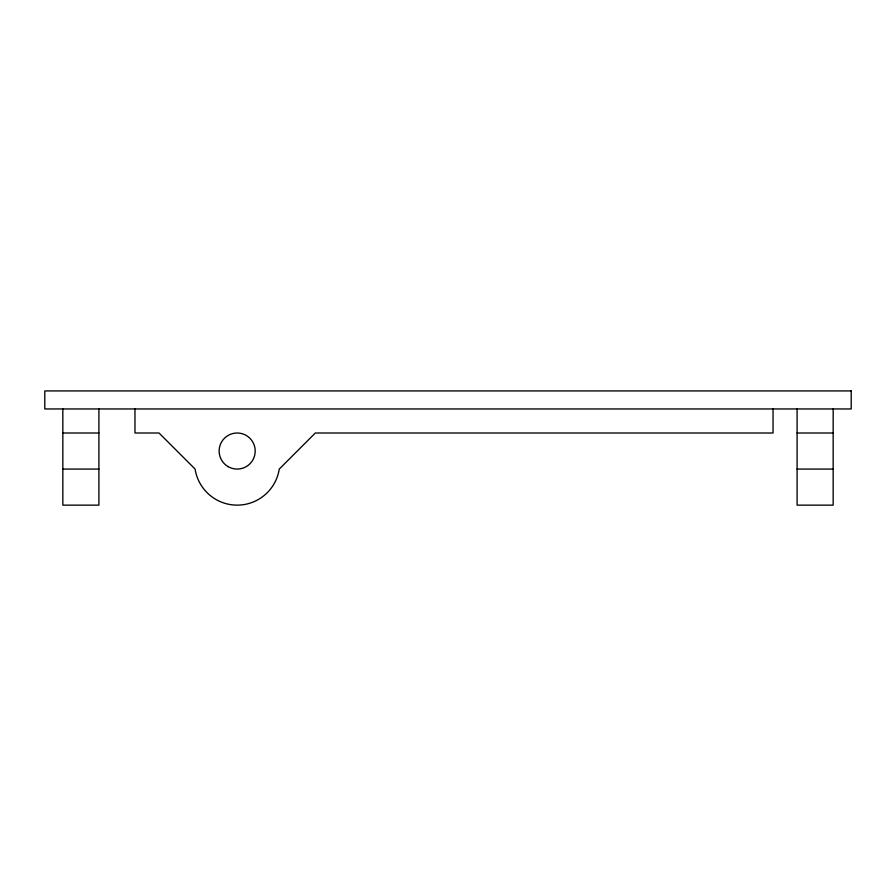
<?xml version="1.0" encoding="UTF-8"?>
<svg xmlns="http://www.w3.org/2000/svg" width="896" height="896" viewBox="0 0 896 896"><rect width="100%" height="100%" fill="white"/><g stroke="black" fill="none" stroke-linecap="round" stroke-linejoin="round"><path stroke-width="1.34" d="M62.832 433.003L98.907 433.003M797.093 433.003L833.168 433.003M62.832 469.078L98.907 469.078M797.093 469.078L833.168 469.078M833.168 408.957L833.168 505.142L797.093 505.142L797.093 408.957M773.046 408.957L773.046 433.003L315.325 433.003L279.25 469.078A42.582 42.582 0 0 1 195.093 469.078L159.018 433.003L134.971 433.003L134.971 408.957M98.907 408.957L98.907 505.142L62.832 505.142L62.832 408.957M851.2 390.925L44.8 390.925L44.8 408.957L851.2 408.957L851.2 390.925M228.155 466.659A18.032 18.032 0 0 0 255.203 451.035A18.032 18.032 0 0 0 228.155 435.422A18.032 18.032 0 0 0 228.155 466.659"/></g></svg>
